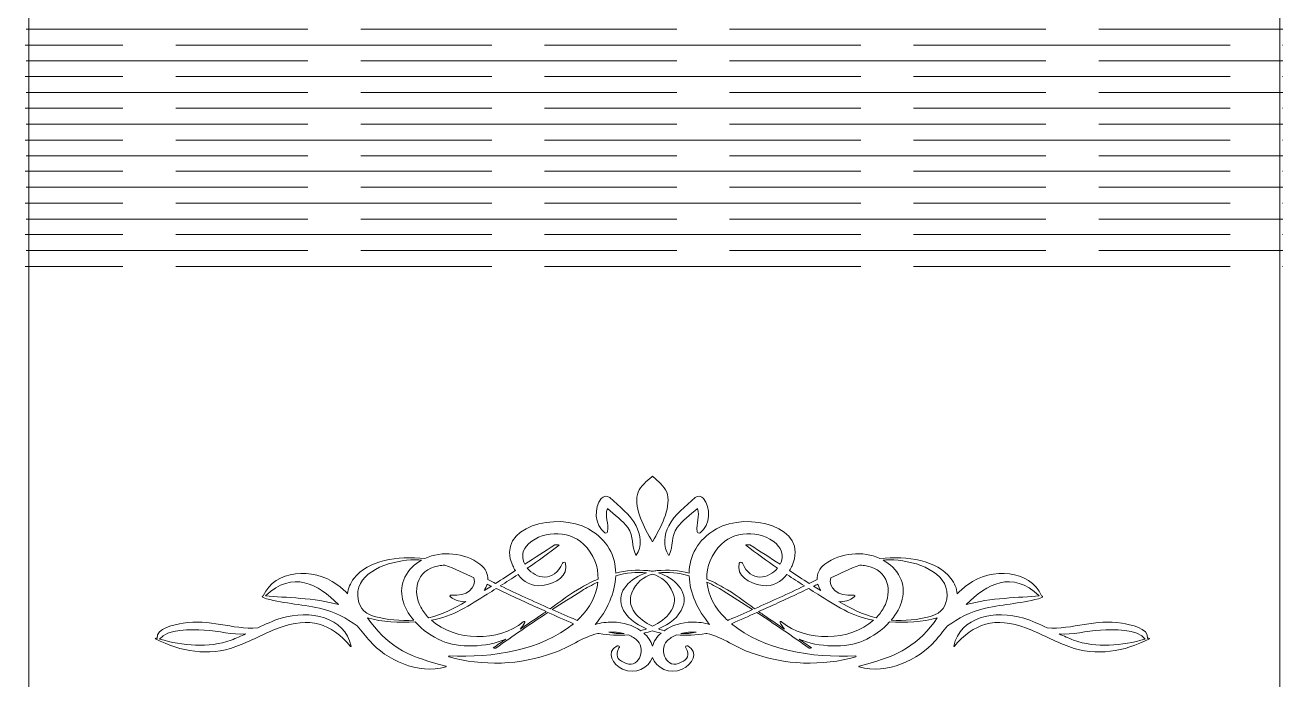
# Model space of a CAD drawing. Header units: millimetres. Extents: x -2181 to -135, y -809 to 517.
# Drawn here: x -450.3 to -329.8, y -63.4 to -0.7 of the extents above; entities that cross this region are included whole.
import ezdxf

# ---------------------------------------------------------------- set-up
doc = ezdxf.new("R2010")
doc.units = ezdxf.units.MM
doc.header["$MEASUREMENT"] = 0
doc.layers.add('layer 1', color=7, linetype='Continuous')

msp = doc.modelspace()

# ---------------------------------------------------------------- linework, layer by layer
at = {"layer": 'layer 1', "color": 250, "lineweight": 18}
msp.add_open_spline([(-449.9816, 121.6882), (-449.9816, 121.6882), (-330.1239, 121.6882), (-330.1239, 121.6882), (-330.1239, 121.6882), (-330.1239, 121.6882), (-330.1239, -123.7867), (-330.1239, -123.7867), (-330.1239, -123.7867), (-330.1239, -123.7867), (-449.9816, -123.7867), (-449.9816, -123.7867), (-449.9816, -123.7867), (-449.9816, -123.7867), (-449.9816, 121.6882), (-449.9816, 121.6882)], degree=3, knots=[0, 0, 0, 0, 0.2, 0.2, 0.2, 0.2, 0.4, 0.4, 0.4, 0.4, 0.6, 0.6, 0.6, 0.6, 1, 1, 1, 1], dxfattribs=at)
at = {"layer": 'layer 1', "color": 251, "lineweight": 18}
for points in [[(-450.2247, -1.0364), (-450.2247, -1.0364), (-423.2291, -1.0364), (-423.2291, -1.0364)], [(-418.1791, -1.0364), (-418.1791, -1.0364), (-387.8792, -1.0364), (-387.8792, -1.0364)], [(-382.8292, -1.0364), (-382.8292, -1.0364), (-352.5291, -1.0364), (-352.5291, -1.0364)], [(-347.4542, -1.0364), (-347.4542, -1.0364), (-329.8291, -1.0364), (-329.8291, -1.0364)], [(-450.3269, -2.5614), (-450.3269, -2.5614), (-440.9791, -2.5614), (-440.9791, -2.5614)], [(-435.9041, -2.5614), (-435.9041, -2.5614), (-405.6291, -2.5614), (-405.6291, -2.5614)], [(-400.5792, -2.5614), (-400.5792, -2.5614), (-370.2541, -2.5614), (-370.2541, -2.5614)], [(-365.2291, -2.5614), (-365.2291, -2.5614), (-334.8791, -2.5614), (-334.8791, -2.5614)], [(-329.8542, -2.5614), (-329.8542, -2.5614), (-329.8291, -2.5614), (-329.8291, -2.5614)], [(-450.2247, -4.0864), (-450.2247, -4.0864), (-423.2291, -4.0864), (-423.2291, -4.0864)], [(-418.1791, -4.0864), (-418.1791, -4.0864), (-387.8792, -4.0864), (-387.8792, -4.0864)], [(-382.8292, -4.0864), (-382.8292, -4.0864), (-352.5291, -4.0864), (-352.5291, -4.0864)], [(-347.4542, -4.0864), (-347.4542, -4.0864), (-329.8291, -4.0864), (-329.8291, -4.0864)], [(-450.3269, -5.5864), (-450.3269, -5.5864), (-440.9791, -5.5864), (-440.9791, -5.5864)], [(-435.9041, -5.5864), (-435.9041, -5.5864), (-405.6291, -5.5864), (-405.6291, -5.5864)], [(-400.5792, -5.5864), (-400.5792, -5.5864), (-370.2541, -5.5864), (-370.2541, -5.5864)], [(-365.2291, -5.5864), (-365.2291, -5.5864), (-334.8791, -5.5864), (-334.8791, -5.5864)], [(-329.8542, -5.5864), (-329.8542, -5.5864), (-329.8291, -5.5864), (-329.8291, -5.5864)], [(-450.2247, -7.1114), (-450.2247, -7.1114), (-423.2291, -7.1114), (-423.2291, -7.1114)], [(-418.1791, -7.1114), (-418.1791, -7.1114), (-387.8792, -7.1114), (-387.8792, -7.1114)], [(-382.8292, -7.1114), (-382.8292, -7.1114), (-352.5291, -7.1114), (-352.5291, -7.1114)], [(-347.4542, -7.1114), (-347.4542, -7.1114), (-329.8291, -7.1114), (-329.8291, -7.1114)], [(-450.3269, -8.6114), (-450.3269, -8.6114), (-440.9791, -8.6114), (-440.9791, -8.6114)], [(-435.9041, -8.6114), (-435.9041, -8.6114), (-405.6291, -8.6114), (-405.6291, -8.6114)], [(-400.5792, -8.6114), (-400.5792, -8.6114), (-370.2541, -8.6114), (-370.2541, -8.6114)], [(-365.2291, -8.6114), (-365.2291, -8.6114), (-334.8791, -8.6114), (-334.8791, -8.6114)], [(-329.8542, -8.6114), (-329.8542, -8.6114), (-329.8291, -8.6114), (-329.8291, -8.6114)], [(-450.2247, -10.1364), (-450.2247, -10.1364), (-423.2291, -10.1364), (-423.2291, -10.1364)], [(-418.1791, -10.1364), (-418.1791, -10.1364), (-387.8792, -10.1364), (-387.8792, -10.1364)], [(-382.8292, -10.1364), (-382.8292, -10.1364), (-352.5291, -10.1364), (-352.5291, -10.1364)], [(-347.4542, -10.1364), (-347.4542, -10.1364), (-329.8291, -10.1364), (-329.8291, -10.1364)], [(-450.3269, -11.6614), (-450.3269, -11.6614), (-440.9791, -11.6614), (-440.9791, -11.6614)], [(-435.9041, -11.6614), (-435.9041, -11.6614), (-405.6291, -11.6614), (-405.6291, -11.6614)], [(-400.5792, -11.6614), (-400.5792, -11.6614), (-370.2541, -11.6614), (-370.2541, -11.6614)], [(-365.2291, -11.6614), (-365.2291, -11.6614), (-334.8791, -11.6614), (-334.8791, -11.6614)], [(-329.8542, -11.6614), (-329.8542, -11.6614), (-329.8291, -11.6614), (-329.8291, -11.6614)], [(-450.2247, -13.1614), (-450.2247, -13.1614), (-423.2291, -13.1614), (-423.2291, -13.1614)], [(-418.1791, -13.1614), (-418.1791, -13.1614), (-387.8792, -13.1614), (-387.8792, -13.1614)], [(-382.8292, -13.1614), (-382.8292, -13.1614), (-352.5291, -13.1614), (-352.5291, -13.1614)], [(-347.4542, -13.1614), (-347.4542, -13.1614), (-329.8291, -13.1614), (-329.8291, -13.1614)], [(-450.3269, -14.6614), (-450.3269, -14.6614), (-440.9791, -14.6614), (-440.9791, -14.6614)], [(-435.9041, -14.6614), (-435.9041, -14.6614), (-405.6291, -14.6614), (-405.6291, -14.6614)], [(-400.5792, -14.6614), (-400.5792, -14.6614), (-370.2541, -14.6614), (-370.2541, -14.6614)], [(-365.2291, -14.6614), (-365.2291, -14.6614), (-334.8791, -14.6614), (-334.8791, -14.6614)], [(-329.8542, -14.6614), (-329.8542, -14.6614), (-329.8291, -14.6614), (-329.8291, -14.6614)], [(-450.2247, -16.1864), (-450.2247, -16.1864), (-423.2291, -16.1864), (-423.2291, -16.1864)], [(-418.1791, -16.1864), (-418.1791, -16.1864), (-387.8792, -16.1864), (-387.8792, -16.1864)], [(-382.8292, -16.1864), (-382.8292, -16.1864), (-352.5291, -16.1864), (-352.5291, -16.1864)], [(-347.4542, -16.1864), (-347.4542, -16.1864), (-329.8291, -16.1864), (-329.8291, -16.1864)], [(-450.3269, -17.7114), (-450.3269, -17.7114), (-440.9791, -17.7114), (-440.9791, -17.7114)], [(-435.9041, -17.7114), (-435.9041, -17.7114), (-405.6291, -17.7114), (-405.6291, -17.7114)], [(-400.5792, -17.7114), (-400.5792, -17.7114), (-370.2541, -17.7114), (-370.2541, -17.7114)], [(-365.2291, -17.7114), (-365.2291, -17.7114), (-334.8791, -17.7114), (-334.8791, -17.7114)], [(-329.8542, -17.7114), (-329.8542, -17.7114), (-329.8291, -17.7114), (-329.8291, -17.7114)], [(-450.2247, -19.2364), (-450.2247, -19.2364), (-423.2291, -19.2364), (-423.2291, -19.2364)], [(-418.1791, -19.2364), (-418.1791, -19.2364), (-387.8792, -19.2364), (-387.8792, -19.2364)], [(-382.8292, -19.2364), (-382.8292, -19.2364), (-352.5291, -19.2364), (-352.5291, -19.2364)], [(-347.4542, -19.2364), (-347.4542, -19.2364), (-329.8291, -19.2364), (-329.8291, -19.2364)], [(-450.3269, -20.7114), (-450.3269, -20.7114), (-440.9791, -20.7114), (-440.9791, -20.7114)], [(-435.9041, -20.7114), (-435.9041, -20.7114), (-405.6291, -20.7114), (-405.6291, -20.7114)], [(-400.5792, -20.7114), (-400.5792, -20.7114), (-370.2541, -20.7114), (-370.2541, -20.7114)], [(-365.2291, -20.7114), (-365.2291, -20.7114), (-334.8791, -20.7114), (-334.8791, -20.7114)], [(-329.8542, -20.7114), (-329.8542, -20.7114), (-329.8291, -20.7114), (-329.8291, -20.7114)], [(-450.2247, -22.2614), (-450.2247, -22.2614), (-423.2291, -22.2614), (-423.2291, -22.2614)], [(-418.1791, -22.2614), (-418.1791, -22.2614), (-387.8792, -22.2614), (-387.8792, -22.2614)], [(-382.8292, -22.2614), (-382.8292, -22.2614), (-352.5291, -22.2614), (-352.5291, -22.2614)], [(-347.4542, -22.2614), (-347.4542, -22.2614), (-329.8291, -22.2614), (-329.8291, -22.2614)], [(-450.3269, -23.7864), (-450.3269, -23.7864), (-440.9791, -23.7864), (-440.9791, -23.7864)], [(-435.9041, -23.7864), (-435.9041, -23.7864), (-405.6291, -23.7864), (-405.6291, -23.7864)], [(-400.5792, -23.7864), (-400.5792, -23.7864), (-370.2541, -23.7864), (-370.2541, -23.7864)], [(-365.2291, -23.7864), (-365.2291, -23.7864), (-334.8791, -23.7864), (-334.8791, -23.7864)], [(-329.8542, -23.7864), (-329.8542, -23.7864), (-329.8291, -23.7864), (-329.8291, -23.7864)]]:
    msp.add_open_spline(points, degree=3, dxfattribs=at)
at = {"layer": 'layer 1', "color": 175, "lineweight": 18}
for points, knots in [([(-390.2295, -43.8622), (-390.3119, -43.9447), (-390.3911, -44.0296), (-390.4799, -44.1065), (-390.4799, -44.1065), (-390.9509, -44.5133), (-391.5473, -45.023), (-391.6671, -45.6186), (-391.6671, -45.6186), (-391.964, -47.1146), (-391.0589, -48.7271), (-390.2295, -50.1617), (-390.2295, -50.1617), (-389.4, -48.7271), (-388.495, -47.1146), (-388.7919, -45.6186), (-388.7919, -45.6186), (-388.9116, -45.023), (-389.5081, -44.5133), (-389.979, -44.1065), (-389.979, -44.1065), (-390.0678, -44.0296), (-390.1471, -43.9447), (-390.2295, -43.8622)], [0, 0, 0, 0, 0.14285714, 0.14285714, 0.14285714, 0.14285714, 0.28571429, 0.28571429, 0.28571429, 0.28571429, 0.42857143, 0.42857143, 0.42857143, 0.42857143, 0.57142857, 0.57142857, 0.57142857, 0.57142857, 0.71428571, 0.71428571, 0.71428571, 0.71428571, 1, 1, 1, 1]), ([(-394.5202, -49.1966), (-394.3995, -48.3913), (-394.8187, -47.7052), (-394.5449, -46.9713), (-394.5449, -46.9713), (-393.8546, -47.5518), (-393.0823, -48.1289), (-392.5901, -48.8047), (-392.5901, -48.8047), (-391.9675, -49.6556), (-392.2695, -50.5772), (-391.8201, -51.4305), (-391.8201, -51.4305), (-391.8129, -51.4441), (-391.7935, -51.4398), (-391.7828, -51.4305), (-391.7828, -51.4305), (-391.191, -50.7037), (-391.3732, -49.4126), (-391.7884, -48.6299), (-391.7884, -48.6299), (-392.3526, -47.5642), (-393.4077, -46.7713), (-394.32, -45.9208), (-394.32, -45.9208), (-394.562, -45.695), (-394.94, -45.7942), (-395.1247, -46.009), (-395.1247, -46.009), (-395.855, -46.8558), (-395.7826, -48.5917), (-394.7962, -49.2921), (-394.7962, -49.2921), (-394.6825, -49.3726), (-394.5404, -49.3152), (-394.5202, -49.1966)], [0, 0, 0, 0, 0.1, 0.1, 0.1, 0.1, 0.2, 0.2, 0.2, 0.2, 0.3, 0.3, 0.3, 0.3, 0.4, 0.4, 0.4, 0.4, 0.5, 0.5, 0.5, 0.5, 0.6, 0.6, 0.6, 0.6, 0.7, 0.7, 0.7, 0.7, 0.8, 0.8, 0.8, 0.8, 1, 1, 1, 1]), ([(-385.9388, -49.1966), (-386.0595, -48.3913), (-385.6403, -47.7052), (-385.9141, -46.9713), (-385.9141, -46.9713), (-386.6044, -47.5518), (-387.3767, -48.1289), (-387.8689, -48.8047), (-387.8689, -48.8047), (-388.4914, -49.6556), (-388.1895, -50.5772), (-388.6389, -51.4305), (-388.6389, -51.4305), (-388.6461, -51.4441), (-388.6655, -51.4398), (-388.6761, -51.4305), (-388.6761, -51.4305), (-389.268, -50.7037), (-389.0857, -49.4126), (-388.6706, -48.6299), (-388.6706, -48.6299), (-388.1063, -47.5642), (-387.0512, -46.7713), (-386.1389, -45.9208), (-386.1389, -45.9208), (-385.897, -45.695), (-385.5189, -45.7942), (-385.3342, -46.009), (-385.3342, -46.009), (-384.604, -46.8558), (-384.6764, -48.5917), (-385.6628, -49.2921), (-385.6628, -49.2921), (-385.7764, -49.3726), (-385.9186, -49.3152), (-385.9388, -49.1966)], [0, 0, 0, 0, 0.1, 0.1, 0.1, 0.1, 0.2, 0.2, 0.2, 0.2, 0.3, 0.3, 0.3, 0.3, 0.4, 0.4, 0.4, 0.4, 0.5, 0.5, 0.5, 0.5, 0.6, 0.6, 0.6, 0.6, 0.7, 0.7, 0.7, 0.7, 0.8, 0.8, 0.8, 0.8, 1, 1, 1, 1]), ([(-417.2096, -57.8814), (-415.4102, -60.3572), (-413.265, -61.2707), (-410.0362, -62.0681), (-410.0362, -62.0681), (-409.994, -62.0791), (-409.9976, -62.1307), (-410.0362, -62.1425), (-410.0362, -62.1425), (-412.6845, -62.9184), (-415.7427, -61.4566), (-417.3092, -59.6672), (-417.3092, -59.6672), (-417.6681, -59.2598), (-418.0703, -58.7531), (-418.5116, -58.2144), (-418.5116, -58.2144), (-419.5799, -57.4841), (-420.5563, -56.8856), (-422.1299, -56.5303), (-422.1299, -56.5303), (-423.9177, -56.1248), (-425.7939, -56.0652), (-427.5368, -55.5152), (-427.5368, -55.5152), (-427.6413, -55.4835), (-427.6365, -55.3312), (-427.5126, -55.3384), (-427.5126, -55.3384), (-427.5126, -55.3369), (-427.5126, -55.334), (-427.5126, -55.3323), (-427.5126, -55.3323), (-426.44, -52.8386), (-422.7243, -52.5728), (-420.4673, -54.2433), (-420.4673, -54.2433), (-420.0918, -54.5216), (-419.7497, -54.8208), (-419.4319, -55.135), (-419.4319, -55.135), (-419.3928, -54.6462), (-419.1893, -54.1399), (-418.8267, -53.673), (-418.8267, -53.673), (-417.48, -51.9386), (-414.6745, -51.4952), (-412.0245, -51.7567), (-412.0245, -51.7567), (-410.403, -51.0186), (-408.2712, -51.1819), (-406.7569, -52.308), (-406.7569, -52.308), (-406.1992, -52.7223), (-405.9795, -53.2526), (-405.9983, -53.7778), (-405.9983, -53.7778), (-405.7459, -53.9052), (-405.4924, -54.0316), (-405.2522, -54.1575), (-405.2522, -54.1575), (-404.626, -53.7512), (-403.9934, -53.3358), (-403.3624, -52.9188), (-403.3624, -52.9188), (-403.4556, -52.7664), (-403.5367, -52.6127), (-403.6056, -52.4641), (-403.6056, -52.4641), (-405.3415, -48.6954), (-399.3295, -47.2262), (-396.3628, -48.9265), (-396.3628, -48.9265), (-394.5277, -49.9783), (-393.7686, -51.5344), (-393.746, -53.1685), (-393.746, -53.1685), (-392.7673, -52.9257), (-391.7439, -52.826), (-390.6753, -52.9261), (-390.6753, -52.9261), (-390.5283, -52.9399), (-390.3796, -52.9617), (-390.2308, -52.9914)], [0, 0, 0, 0, 0.04545455, 0.04545455, 0.04545455, 0.04545455, 0.09090909, 0.09090909, 0.09090909, 0.09090909, 0.13636364, 0.13636364, 0.13636364, 0.13636364, 0.18181818, 0.18181818, 0.18181818, 0.18181818, 0.22727273, 0.22727273, 0.22727273, 0.22727273, 0.27272727, 0.27272727, 0.27272727, 0.27272727, 0.31818182, 0.31818182, 0.31818182, 0.31818182, 0.36363636, 0.36363636, 0.36363636, 0.36363636, 0.40909091, 0.40909091, 0.40909091, 0.40909091, 0.45454545, 0.45454545, 0.45454545, 0.45454545, 0.5, 0.5, 0.5, 0.5, 0.54545455, 0.54545455, 0.54545455, 0.54545455, 0.59090909, 0.59090909, 0.59090909, 0.59090909, 0.63636364, 0.63636364, 0.63636364, 0.63636364, 0.68181818, 0.68181818, 0.68181818, 0.68181818, 0.72727273, 0.72727273, 0.72727273, 0.72727273, 0.77272727, 0.77272727, 0.77272727, 0.77272727, 0.81818182, 0.81818182, 0.81818182, 0.81818182, 0.86363636, 0.86363636, 0.86363636, 0.86363636, 0.90909091, 0.90909091, 0.90909091, 0.90909091, 1, 1, 1, 1]), ([(-390.2282, -52.9914), (-390.0794, -52.9617), (-389.9306, -52.9399), (-389.7837, -52.9261), (-389.7837, -52.9261), (-388.7151, -52.826), (-387.6917, -52.9257), (-386.713, -53.1685), (-386.713, -53.1685), (-386.6904, -51.5344), (-385.9313, -49.9783), (-384.0962, -48.9265), (-384.0962, -48.9265), (-381.1294, -47.2262), (-375.1175, -48.6954), (-376.8534, -52.4641), (-376.8534, -52.4641), (-376.9222, -52.6127), (-377.0034, -52.7664), (-377.0966, -52.9188), (-377.0966, -52.9188), (-376.4656, -53.3358), (-375.833, -53.7512), (-375.2067, -54.1575), (-375.2067, -54.1575), (-374.9665, -54.0316), (-374.713, -53.9052), (-374.4606, -53.7778), (-374.4606, -53.7778), (-374.4795, -53.2526), (-374.2598, -52.7223), (-373.702, -52.308), (-373.702, -52.308), (-372.1878, -51.1819), (-370.056, -51.0186), (-368.4344, -51.7567), (-368.4344, -51.7567), (-365.7845, -51.4952), (-362.979, -51.9386), (-361.6323, -53.673), (-361.6323, -53.673), (-361.2696, -54.1399), (-361.0662, -54.6462), (-361.0271, -55.135), (-361.0271, -55.135), (-360.7092, -54.8208), (-360.3672, -54.5216), (-359.9916, -54.2433), (-359.9916, -54.2433), (-357.7346, -52.5728), (-354.019, -52.8386), (-352.9464, -55.3323), (-352.9464, -55.3323), (-352.9464, -55.334), (-352.9464, -55.3369), (-352.9464, -55.3384), (-352.9464, -55.3384), (-352.8225, -55.3312), (-352.8177, -55.4835), (-352.9221, -55.5152), (-352.9221, -55.5152), (-354.665, -56.0652), (-356.5413, -56.1248), (-358.3291, -56.5303), (-358.3291, -56.5303), (-359.9027, -56.8856), (-360.879, -57.4841), (-361.9473, -58.2144), (-361.9473, -58.2144), (-362.3887, -58.7531), (-362.7908, -59.2598), (-363.1497, -59.6672), (-363.1497, -59.6672), (-364.7162, -61.4566), (-367.7745, -62.9184), (-370.4228, -62.1425), (-370.4228, -62.1425), (-370.4613, -62.1307), (-370.4649, -62.0791), (-370.4228, -62.0681), (-370.4228, -62.0681), (-367.194, -61.2707), (-365.0487, -60.3572), (-363.2494, -57.8814)], [0, 0, 0, 0, 0.04545455, 0.04545455, 0.04545455, 0.04545455, 0.09090909, 0.09090909, 0.09090909, 0.09090909, 0.13636364, 0.13636364, 0.13636364, 0.13636364, 0.18181818, 0.18181818, 0.18181818, 0.18181818, 0.22727273, 0.22727273, 0.22727273, 0.22727273, 0.27272727, 0.27272727, 0.27272727, 0.27272727, 0.31818182, 0.31818182, 0.31818182, 0.31818182, 0.36363636, 0.36363636, 0.36363636, 0.36363636, 0.40909091, 0.40909091, 0.40909091, 0.40909091, 0.45454545, 0.45454545, 0.45454545, 0.45454545, 0.5, 0.5, 0.5, 0.5, 0.54545455, 0.54545455, 0.54545455, 0.54545455, 0.59090909, 0.59090909, 0.59090909, 0.59090909, 0.63636364, 0.63636364, 0.63636364, 0.63636364, 0.68181818, 0.68181818, 0.68181818, 0.68181818, 0.72727273, 0.72727273, 0.72727273, 0.72727273, 0.77272727, 0.77272727, 0.77272727, 0.77272727, 0.81818182, 0.81818182, 0.81818182, 0.81818182, 0.86363636, 0.86363636, 0.86363636, 0.86363636, 0.90909091, 0.90909091, 0.90909091, 0.90909091, 1, 1, 1, 1]), ([(-400.0148, -56.5774), (-399.0422, -55.8713), (-398.0723, -55.1359), (-397.0154, -54.5285), (-397.0154, -54.5285), (-396.5046, -54.2349), (-395.9785, -53.968), (-395.4376, -53.7386), (-395.4376, -53.7386), (-395.402, -52.5468), (-395.8411, -51.3596), (-396.8484, -50.377), (-396.8484, -50.377), (-398.286, -48.9746), (-401.0701, -49.0727), (-402.3232, -50.6096), (-402.3232, -50.6096), (-402.7614, -51.1446), (-402.7377, -51.778), (-402.4559, -52.319), (-402.4559, -52.319), (-401.5035, -51.6893), (-400.5485, -51.0627), (-399.5696, -50.4634), (-399.5696, -50.4634), (-399.493, -50.4157), (-399.1734, -50.4756), (-399.1798, -50.4801), (-399.1798, -50.4801), (-400.1592, -51.2416), (-401.1755, -51.9751), (-402.2139, -52.6865), (-402.2139, -52.6865), (-401.3936, -53.7009), (-399.658, -54.1165), (-398.8452, -52.2036), (-398.8452, -52.2036), (-398.7984, -52.0942), (-398.5821, -52.0688), (-398.5528, -52.2036), (-398.5528, -52.2036), (-398.2658, -53.4357), (-399.4207, -54.138), (-400.7743, -54.3546), (-400.7743, -54.3546), (-401.8028, -54.5189), (-402.5838, -53.9688), (-403.1075, -53.2898), (-403.1075, -53.2898), (-403.6678, -53.6631), (-404.2331, -54.0309), (-404.8062, -54.3797), (-404.8062, -54.3797), (-403.2297, -55.1382), (-401.6203, -55.8644), (-400.0148, -56.5774)], [0, 0, 0, 0, 0.06666667, 0.06666667, 0.06666667, 0.06666667, 0.13333333, 0.13333333, 0.13333333, 0.13333333, 0.2, 0.2, 0.2, 0.2, 0.26666667, 0.26666667, 0.26666667, 0.26666667, 0.33333333, 0.33333333, 0.33333333, 0.33333333, 0.4, 0.4, 0.4, 0.4, 0.46666667, 0.46666667, 0.46666667, 0.46666667, 0.53333333, 0.53333333, 0.53333333, 0.53333333, 0.6, 0.6, 0.6, 0.6, 0.66666667, 0.66666667, 0.66666667, 0.66666667, 0.73333333, 0.73333333, 0.73333333, 0.73333333, 0.8, 0.8, 0.8, 0.8, 0.86666667, 0.86666667, 0.86666667, 0.86666667, 1, 1, 1, 1]), ([(-380.4441, -56.5774), (-381.4168, -55.8713), (-382.3867, -55.1359), (-383.4436, -54.5285), (-383.4436, -54.5285), (-383.9543, -54.2349), (-384.4805, -53.968), (-385.0214, -53.7386), (-385.0214, -53.7386), (-385.057, -52.5468), (-384.6178, -51.3596), (-383.6106, -50.377), (-383.6106, -50.377), (-382.173, -48.9746), (-379.3888, -49.0727), (-378.1358, -50.6096), (-378.1358, -50.6096), (-377.6975, -51.1446), (-377.7213, -51.778), (-378.0031, -52.319), (-378.0031, -52.319), (-378.9555, -51.6893), (-379.9105, -51.0627), (-380.8893, -50.4634), (-380.8893, -50.4634), (-380.966, -50.4157), (-381.2856, -50.4756), (-381.2791, -50.4801), (-381.2791, -50.4801), (-380.2998, -51.2416), (-379.2835, -51.9751), (-378.245, -52.6865), (-378.245, -52.6865), (-379.0654, -53.7009), (-380.801, -54.1165), (-381.6138, -52.2036), (-381.6138, -52.2036), (-381.6606, -52.0942), (-381.8768, -52.0688), (-381.9062, -52.2036), (-381.9062, -52.2036), (-382.1932, -53.4357), (-381.0382, -54.138), (-379.6847, -54.3546), (-379.6847, -54.3546), (-378.6562, -54.5189), (-377.8751, -53.9688), (-377.3514, -53.2898), (-377.3514, -53.2898), (-376.7912, -53.6631), (-376.2258, -54.0309), (-375.6528, -54.3797), (-375.6528, -54.3797), (-377.2293, -55.1382), (-378.8387, -55.8644), (-380.4441, -56.5774)], [0, 0, 0, 0, 0.06666667, 0.06666667, 0.06666667, 0.06666667, 0.13333333, 0.13333333, 0.13333333, 0.13333333, 0.2, 0.2, 0.2, 0.2, 0.26666667, 0.26666667, 0.26666667, 0.26666667, 0.33333333, 0.33333333, 0.33333333, 0.33333333, 0.4, 0.4, 0.4, 0.4, 0.46666667, 0.46666667, 0.46666667, 0.46666667, 0.53333333, 0.53333333, 0.53333333, 0.53333333, 0.6, 0.6, 0.6, 0.6, 0.66666667, 0.66666667, 0.66666667, 0.66666667, 0.73333333, 0.73333333, 0.73333333, 0.73333333, 0.8, 0.8, 0.8, 0.8, 0.86666667, 0.86666667, 0.86666667, 0.86666667, 1, 1, 1, 1]), ([(-420.3004, -56.183), (-422.571, -55.5331), (-425.4243, -55.5054), (-427.2959, -55.3548), (-427.2959, -55.3548), (-424.6816, -52.8392), (-422.2657, -54.2081), (-420.3004, -56.183)], [0, 0, 0, 0, 0.33333333, 0.33333333, 0.33333333, 0.33333333, 1, 1, 1, 1]), ([(-413.0936, -57.6766), (-414.359, -57.7501), (-415.6711, -57.6571), (-416.8757, -57.3128), (-416.8757, -57.3128), (-418.0211, -56.9857), (-418.4134, -56.2852), (-418.4558, -55.2981), (-418.4558, -55.2981), (-418.5515, -53.0637), (-415.533, -52.0155), (-413.3667, -51.9041), (-413.3667, -51.9041), (-413.0177, -51.8863), (-412.6779, -51.8928), (-412.3467, -51.9192), (-412.3467, -51.9192), (-413.0198, -52.2931), (-413.5823, -52.8366), (-413.9401, -53.5461), (-413.9401, -53.5461), (-414.6421, -54.9374), (-414.1272, -56.4547), (-413.0936, -57.6766)], [0, 0, 0, 0, 0.14285714, 0.14285714, 0.14285714, 0.14285714, 0.28571429, 0.28571429, 0.28571429, 0.28571429, 0.42857143, 0.42857143, 0.42857143, 0.42857143, 0.57142857, 0.57142857, 0.57142857, 0.57142857, 0.71428571, 0.71428571, 0.71428571, 0.71428571, 1, 1, 1, 1]), ([(-408.1027, -55.8954), (-409.2147, -56.5416), (-410.4008, -57.1397), (-411.6543, -57.4543), (-411.6543, -57.4543), (-411.9517, -57.1531), (-412.2077, -56.8154), (-412.4109, -56.4418), (-412.4109, -56.4418), (-413.21, -54.9746), (-412.9492, -52.8796), (-410.6971, -52.4656), (-410.6971, -52.4656), (-410.5086, -52.431), (-410.3136, -52.4088), (-410.1169, -52.3989), (-410.1169, -52.3989), (-409.1549, -52.726), (-408.2404, -53.1738), (-407.3253, -53.6241), (-407.3253, -53.6241), (-407.0228, -54.5061), (-408.0107, -55.4728), (-409.4967, -55.2664), (-409.4967, -55.2664), (-409.5928, -55.2538), (-409.6861, -55.3504), (-409.5998, -55.4181), (-409.5998, -55.4181), (-409.1079, -55.7987), (-408.5889, -55.9331), (-408.1027, -55.8954)], [0, 0, 0, 0, 0.11111111, 0.11111111, 0.11111111, 0.11111111, 0.22222222, 0.22222222, 0.22222222, 0.22222222, 0.33333333, 0.33333333, 0.33333333, 0.33333333, 0.44444444, 0.44444444, 0.44444444, 0.44444444, 0.55555556, 0.55555556, 0.55555556, 0.55555556, 0.66666667, 0.66666667, 0.66666667, 0.66666667, 0.77777778, 0.77777778, 0.77777778, 0.77777778, 1, 1, 1, 1]), ([(-393.7485, -53.4264), (-392.7456, -53.1476), (-391.7113, -53.011), (-390.7979, -53.1408), (-390.7979, -53.1408), (-392.3414, -53.646), (-393.6995, -54.9197), (-393.1504, -56.377), (-393.1504, -56.377), (-392.7747, -57.374), (-391.8735, -58.0681), (-390.8003, -58.5017), (-390.8003, -58.5017), (-390.9824, -58.5722), (-391.1646, -58.6341), (-391.3433, -58.687), (-391.3433, -58.687), (-392.0741, -58.1687), (-393.0535, -57.8652), (-394.0216, -57.8552), (-394.0216, -57.8552), (-394.6163, -57.847), (-395.1741, -57.9395), (-395.7135, -58.0736), (-395.7135, -58.0736), (-394.5688, -56.7495), (-393.8022, -55.0606), (-393.7485, -53.4264)], [0, 0, 0, 0, 0.125, 0.125, 0.125, 0.125, 0.25, 0.25, 0.25, 0.25, 0.375, 0.375, 0.375, 0.375, 0.5, 0.5, 0.5, 0.5, 0.625, 0.625, 0.625, 0.625, 0.75, 0.75, 0.75, 0.75, 1, 1, 1, 1]), ([(-390.2308, -52.9914), (-390.2308, -52.9914), (-390.2295, -52.9912), (-390.2295, -52.9912), (-390.2295, -52.9912), (-390.2295, -52.9912), (-390.2282, -52.9914), (-390.2282, -52.9914)], [0, 0, 0, 0, 0.33333333, 0.33333333, 0.33333333, 0.33333333, 1, 1, 1, 1]), ([(-386.7105, -53.4264), (-387.7134, -53.1476), (-388.7477, -53.011), (-389.661, -53.1408), (-389.661, -53.1408), (-388.1175, -53.646), (-386.7594, -54.9197), (-387.3085, -56.377), (-387.3085, -56.377), (-387.6842, -57.374), (-388.5854, -58.0681), (-389.6587, -58.5017), (-389.6587, -58.5017), (-389.4766, -58.5722), (-389.2944, -58.6341), (-389.1157, -58.687), (-389.1157, -58.687), (-388.3848, -58.1687), (-387.4055, -57.8652), (-386.4374, -57.8552), (-386.4374, -57.8552), (-385.8426, -57.847), (-385.2848, -57.9395), (-384.7454, -58.0736), (-384.7454, -58.0736), (-385.8902, -56.7495), (-386.6568, -55.0606), (-386.7105, -53.4264)], [0, 0, 0, 0, 0.125, 0.125, 0.125, 0.125, 0.25, 0.25, 0.25, 0.25, 0.375, 0.375, 0.375, 0.375, 0.5, 0.5, 0.5, 0.5, 0.625, 0.625, 0.625, 0.625, 0.75, 0.75, 0.75, 0.75, 1, 1, 1, 1]), ([(-372.3563, -55.8954), (-371.2442, -56.5416), (-370.0582, -57.1397), (-368.8047, -57.4543), (-368.8047, -57.4543), (-368.5073, -57.1531), (-368.2513, -56.8154), (-368.0481, -56.4418), (-368.0481, -56.4418), (-367.249, -54.9746), (-367.5097, -52.8796), (-369.7619, -52.4656), (-369.7619, -52.4656), (-369.9504, -52.431), (-370.1454, -52.4088), (-370.342, -52.3989), (-370.342, -52.3989), (-371.3041, -52.726), (-372.2185, -53.1738), (-373.1336, -53.6241), (-373.1336, -53.6241), (-373.4361, -54.5061), (-372.4483, -55.4728), (-370.9623, -55.2664), (-370.9623, -55.2664), (-370.8662, -55.2538), (-370.7729, -55.3504), (-370.8591, -55.4181), (-370.8591, -55.4181), (-371.351, -55.7987), (-371.8701, -55.9331), (-372.3563, -55.8954)], [0, 0, 0, 0, 0.11111111, 0.11111111, 0.11111111, 0.11111111, 0.22222222, 0.22222222, 0.22222222, 0.22222222, 0.33333333, 0.33333333, 0.33333333, 0.33333333, 0.44444444, 0.44444444, 0.44444444, 0.44444444, 0.55555556, 0.55555556, 0.55555556, 0.55555556, 0.66666667, 0.66666667, 0.66666667, 0.66666667, 0.77777778, 0.77777778, 0.77777778, 0.77777778, 1, 1, 1, 1]), ([(-367.3654, -57.6766), (-366.0999, -57.7501), (-364.7878, -57.6571), (-363.5833, -57.3128), (-363.5833, -57.3128), (-362.4378, -56.9857), (-362.0456, -56.2852), (-362.0032, -55.2981), (-362.0032, -55.2981), (-361.9075, -53.0637), (-364.9259, -52.0155), (-367.0922, -51.9041), (-367.0922, -51.9041), (-367.4412, -51.8863), (-367.781, -51.8928), (-368.1122, -51.9192), (-368.1122, -51.9192), (-367.4391, -52.2931), (-366.8766, -52.8366), (-366.5188, -53.5461), (-366.5188, -53.5461), (-365.8168, -54.9374), (-366.3318, -56.4547), (-367.3654, -57.6766)], [0, 0, 0, 0, 0.14285714, 0.14285714, 0.14285714, 0.14285714, 0.28571429, 0.28571429, 0.28571429, 0.28571429, 0.42857143, 0.42857143, 0.42857143, 0.42857143, 0.57142857, 0.57142857, 0.57142857, 0.57142857, 0.71428571, 0.71428571, 0.71428571, 0.71428571, 1, 1, 1, 1]), ([(-360.1585, -56.183), (-357.8879, -55.5331), (-355.0347, -55.5054), (-353.163, -55.3548), (-353.163, -55.3548), (-355.7774, -52.8392), (-358.1932, -54.2081), (-360.1585, -56.183)], [0, 0, 0, 0, 0.33333333, 0.33333333, 0.33333333, 0.33333333, 1, 1, 1, 1]), ([(-397.4464, -57.7001), (-397.3694, -57.63), (-397.2932, -57.5589), (-397.2181, -57.4863), (-397.2181, -57.4863), (-396.1986, -56.4996), (-395.5767, -55.2777), (-395.4569, -54.0422), (-395.4569, -54.0422), (-396.0293, -54.2952), (-396.5548, -54.5751), (-396.995, -54.8522), (-396.995, -54.8522), (-397.9445, -55.4503), (-398.8915, -56.0566), (-399.8327, -56.6624)], [0, 0, 0, 0, 0.2, 0.2, 0.2, 0.2, 0.4, 0.4, 0.4, 0.4, 0.6, 0.6, 0.6, 0.6, 1, 1, 1, 1]), ([(-390.2311, -53.2617), (-391.0966, -53.5139), (-391.805, -54.066), (-392.1986, -55.0476), (-392.1986, -55.0476), (-392.7561, -56.4371), (-391.5968, -57.5794), (-390.2314, -58.2522)], [0, 0, 0, 0, 0.33333333, 0.33333333, 0.33333333, 0.33333333, 1, 1, 1, 1]), ([(-390.2275, -58.2522), (-388.8621, -57.5794), (-387.7029, -56.4371), (-388.2603, -55.0476), (-388.2603, -55.0476), (-388.6539, -54.066), (-389.3623, -53.5139), (-390.2278, -53.2617)], [0, 0, 0, 0, 0.33333333, 0.33333333, 0.33333333, 0.33333333, 1, 1, 1, 1]), ([(-383.0125, -57.7001), (-383.0896, -57.63), (-383.1658, -57.5589), (-383.2409, -57.4863), (-383.2409, -57.4863), (-384.2604, -56.4996), (-384.8823, -55.2777), (-385.002, -54.0422), (-385.002, -54.0422), (-384.4297, -54.2952), (-383.9041, -54.5751), (-383.464, -54.8522), (-383.464, -54.8522), (-382.5144, -55.4503), (-381.5675, -56.0566), (-380.6263, -56.6624)], [0, 0, 0, 0, 0.2, 0.2, 0.2, 0.2, 0.4, 0.4, 0.4, 0.4, 0.6, 0.6, 0.6, 0.6, 1, 1, 1, 1]), ([(-400.4001, -56.8515), (-400.6891, -56.7292), (-400.977, -56.598), (-401.2645, -56.4675), (-401.2645, -56.4675), (-402.5922, -55.8633), (-403.9195, -55.2547), (-405.2079, -54.6333), (-405.2079, -54.6333), (-405.4747, -54.8216), (-405.7705, -55.0074), (-406.0662, -55.1924), (-406.0662, -55.1924), (-407.6568, -56.1869), (-409.4151, -57.3653), (-411.4093, -57.6864), (-411.4093, -57.6864), (-409.1592, -59.6767), (-404.971, -59.8287), (-402.6016, -57.8242), (-402.6016, -57.8242), (-402.5444, -57.777), (-402.4238, -57.8247), (-402.4554, -57.8966), (-402.4554, -57.8966), (-402.5656, -58.129), (-402.7131, -58.3427), (-402.8914, -58.5378), (-402.8914, -58.5378), (-402.2136, -58.0768), (-401.5336, -57.6187), (-400.8552, -57.1586), (-400.8552, -57.1586), (-400.7025, -57.0551), (-400.5506, -56.9499), (-400.4001, -56.8515)], [0, 0, 0, 0, 0.1, 0.1, 0.1, 0.1, 0.2, 0.2, 0.2, 0.2, 0.3, 0.3, 0.3, 0.3, 0.4, 0.4, 0.4, 0.4, 0.5, 0.5, 0.5, 0.5, 0.6, 0.6, 0.6, 0.6, 0.7, 0.7, 0.7, 0.7, 0.8, 0.8, 0.8, 0.8, 1, 1, 1, 1]), ([(-406.36, -54.839), (-406.2333, -54.6496), (-406.1352, -54.4447), (-406.0732, -54.233), (-406.0732, -54.233), (-405.9383, -54.2977), (-405.8034, -54.3624), (-405.66, -54.4143)], [0, 0, 0, 0, 0.33333333, 0.33333333, 0.33333333, 0.33333333, 1, 1, 1, 1]), ([(-380.0588, -56.8515), (-379.7698, -56.7292), (-379.482, -56.598), (-379.1944, -56.4675), (-379.1944, -56.4675), (-377.8668, -55.8633), (-376.5395, -55.2547), (-375.2511, -54.6333), (-375.2511, -54.6333), (-374.9842, -54.8216), (-374.6885, -55.0074), (-374.3927, -55.1924), (-374.3927, -55.1924), (-372.8021, -56.1869), (-371.0439, -57.3653), (-369.0497, -57.6864), (-369.0497, -57.6864), (-371.2997, -59.6767), (-375.4879, -59.8287), (-377.8574, -57.8242), (-377.8574, -57.8242), (-377.9146, -57.777), (-378.0351, -57.8247), (-378.0036, -57.8966), (-378.0036, -57.8966), (-377.8934, -58.129), (-377.7459, -58.3427), (-377.5676, -58.5378), (-377.5676, -58.5378), (-378.2454, -58.0768), (-378.9254, -57.6187), (-379.6038, -57.1586), (-379.6038, -57.1586), (-379.7565, -57.0551), (-379.9084, -56.9499), (-380.0588, -56.8515)], [0, 0, 0, 0, 0.1, 0.1, 0.1, 0.1, 0.2, 0.2, 0.2, 0.2, 0.3, 0.3, 0.3, 0.3, 0.4, 0.4, 0.4, 0.4, 0.5, 0.5, 0.5, 0.5, 0.6, 0.6, 0.6, 0.6, 0.7, 0.7, 0.7, 0.7, 0.8, 0.8, 0.8, 0.8, 1, 1, 1, 1]), ([(-374.0989, -54.839), (-374.2257, -54.6496), (-374.3237, -54.4447), (-374.3857, -54.233), (-374.3857, -54.233), (-374.5207, -54.2977), (-374.6555, -54.3624), (-374.7989, -54.4143)], [0, 0, 0, 0, 0.33333333, 0.33333333, 0.33333333, 0.33333333, 1, 1, 1, 1]), ([(-430.1412, -60.211), (-428.7335, -59.705), (-427.4762, -58.9595), (-426.0773, -58.4392), (-426.0773, -58.4392), (-423.0423, -57.3091), (-421.0106, -57.9735), (-419.1503, -60.1861), (-419.1503, -60.1861), (-419.1329, -60.2056), (-419.1013, -60.1948), (-419.1034, -60.1703), (-419.1034, -60.1703), (-419.7084, -57.3469), (-423.0297, -56.6406), (-425.8139, -57.4922), (-425.8139, -57.4922), (-426.5955, -57.7308), (-427.3229, -58.0694), (-428.0402, -58.4202), (-428.0402, -58.4202), (-430.5086, -58.577), (-432.6915, -57.5343), (-435.1999, -57.9571), (-435.1999, -57.9571), (-436.021, -58.0945), (-437.8014, -58.4519), (-437.6705, -59.426), (-437.6705, -59.426), (-437.7125, -59.4134), (-437.7568, -59.4038), (-437.8014, -59.3908), (-437.8014, -59.3908), (-437.8576, -59.374), (-437.8928, -59.4485), (-437.8397, -59.4739), (-437.8397, -59.4739), (-435.3914, -60.6777), (-432.8321, -61.1764), (-430.1412, -60.211)], [0, 0, 0, 0, 0.09090909, 0.09090909, 0.09090909, 0.09090909, 0.18181818, 0.18181818, 0.18181818, 0.18181818, 0.27272727, 0.27272727, 0.27272727, 0.27272727, 0.36363636, 0.36363636, 0.36363636, 0.36363636, 0.45454545, 0.45454545, 0.45454545, 0.45454545, 0.54545455, 0.54545455, 0.54545455, 0.54545455, 0.63636364, 0.63636364, 0.63636364, 0.63636364, 0.72727273, 0.72727273, 0.72727273, 0.72727273, 0.81818182, 0.81818182, 0.81818182, 0.81818182, 1, 1, 1, 1]), ([(-400.2349, -56.9293), (-401.9225, -58.0415), (-403.599, -59.1816), (-405.2354, -60.3489), (-405.2354, -60.3489), (-405.2859, -60.3853), (-405.4784, -60.3378), (-405.4803, -60.3389), (-405.4803, -60.3389), (-405.081, -60.0519), (-404.6782, -59.7685), (-404.2735, -59.4873), (-404.2735, -59.4873), (-406.1338, -60.3158), (-408.8239, -60.3363), (-410.4162, -59.6558), (-410.4162, -59.6558), (-411.3404, -59.261), (-412.2494, -58.6163), (-412.9519, -57.8385), (-412.9519, -57.8385), (-414.4807, -57.9318), (-416.1271, -57.8664), (-417.5237, -57.4488)], [0, 0, 0, 0, 0.14285714, 0.14285714, 0.14285714, 0.14285714, 0.28571429, 0.28571429, 0.28571429, 0.28571429, 0.42857143, 0.42857143, 0.42857143, 0.42857143, 0.57142857, 0.57142857, 0.57142857, 0.57142857, 0.71428571, 0.71428571, 0.71428571, 0.71428571, 1, 1, 1, 1]), ([(-362.9352, -57.4488), (-364.3318, -57.8664), (-365.9782, -57.9318), (-367.5071, -57.8385), (-367.5071, -57.8385), (-368.2095, -58.6163), (-369.1186, -59.261), (-370.0428, -59.6558), (-370.0428, -59.6558), (-371.635, -60.3363), (-374.3252, -60.3158), (-376.1854, -59.4873), (-376.1854, -59.4873), (-375.7808, -59.7685), (-375.378, -60.0519), (-374.9787, -60.3389), (-374.9787, -60.3389), (-374.9806, -60.3378), (-375.173, -60.3853), (-375.2236, -60.3489), (-375.2236, -60.3489), (-376.86, -59.1816), (-378.5365, -58.0415), (-380.224, -56.9293), (-380.224, -56.9293), (-381.0237, -57.2971), (-381.8356, -57.6605), (-382.6541, -58.0112), (-382.6541, -58.0112), (-379.5584, -60.5695), (-374.9756, -61.2901), (-370.7577, -61.0884), (-370.7577, -61.0884), (-370.6862, -61.0853), (-370.6792, -61.1727), (-370.7437, -61.1911), (-370.7437, -61.1911), (-373.8672, -62.0791), (-377.6458, -62.0025), (-380.7529, -60.7921), (-380.7529, -60.7921), (-382.2327, -60.3496), (-383.4576, -59.2881), (-385.0136, -58.9586), (-385.0136, -58.9586), (-385.0506, -58.9508), (-385.0881, -58.9434), (-385.126, -58.936), (-385.126, -58.936), (-386.0305, -59.1373), (-386.9858, -59.1521), (-387.9277, -59.0868), (-387.9277, -59.0868), (-388.2766, -59.2229), (-388.589, -59.4175), (-388.8363, -59.6846), (-388.8363, -59.6846), (-389.6297, -60.541), (-388.8902, -62.4862), (-387.4702, -61.7105), (-387.4702, -61.7105), (-386.8246, -61.4699), (-386.6731, -61.0122), (-387.0141, -60.3398), (-387.0141, -60.3398), (-387.1492, -60.2493), (-386.9784, -60.0709), (-386.8361, -60.1426), (-386.8361, -60.1426), (-385.7383, -60.6952), (-386.4091, -61.9731), (-387.3788, -62.3757), (-387.3788, -62.3757), (-388.5847, -62.8737), (-389.8962, -62.2911), (-390.2295, -61.2391), (-390.2295, -61.2391), (-390.5628, -62.2911), (-391.8742, -62.8737), (-393.0801, -62.3757), (-393.0801, -62.3757), (-394.0499, -61.9731), (-394.7206, -60.6952), (-393.6228, -60.1426), (-393.6228, -60.1426), (-393.4805, -60.0709), (-393.3097, -60.2493), (-393.4449, -60.3398), (-393.4449, -60.3398), (-393.7858, -61.0122), (-393.6344, -61.4699), (-392.9888, -61.7105), (-392.9888, -61.7105), (-391.5687, -62.4862), (-390.8292, -60.541), (-391.6227, -59.6846), (-391.6227, -59.6846), (-391.8699, -59.4175), (-392.1824, -59.2229), (-392.5313, -59.0868), (-392.5313, -59.0868), (-393.4732, -59.1521), (-394.4284, -59.1373), (-395.3329, -58.936), (-395.3329, -58.936), (-395.3709, -58.9434), (-395.4083, -58.9508), (-395.4454, -58.9586), (-395.4454, -58.9586), (-397.0014, -59.2881), (-398.2263, -60.3496), (-399.7061, -60.7921), (-399.7061, -60.7921), (-402.8132, -62.0025), (-406.5918, -62.0791), (-409.7152, -61.1911), (-409.7152, -61.1911), (-409.7798, -61.1727), (-409.7727, -61.0853), (-409.7012, -61.0884), (-409.7012, -61.0884), (-405.4833, -61.2901), (-400.9006, -60.5695), (-397.8049, -58.0112), (-397.8049, -58.0112), (-398.6233, -57.6605), (-399.4353, -57.2971), (-400.2349, -56.9293)], [0, 0, 0, 0, 0.03030303, 0.03030303, 0.03030303, 0.03030303, 0.06060606, 0.06060606, 0.06060606, 0.06060606, 0.09090909, 0.09090909, 0.09090909, 0.09090909, 0.12121212, 0.12121212, 0.12121212, 0.12121212, 0.15151515, 0.15151515, 0.15151515, 0.15151515, 0.18181818, 0.18181818, 0.18181818, 0.18181818, 0.21212121, 0.21212121, 0.21212121, 0.21212121, 0.24242424, 0.24242424, 0.24242424, 0.24242424, 0.27272727, 0.27272727, 0.27272727, 0.27272727, 0.3030303, 0.3030303, 0.3030303, 0.3030303, 0.33333333, 0.33333333, 0.33333333, 0.33333333, 0.36363636, 0.36363636, 0.36363636, 0.36363636, 0.39393939, 0.39393939, 0.39393939, 0.39393939, 0.42424242, 0.42424242, 0.42424242, 0.42424242, 0.45454545, 0.45454545, 0.45454545, 0.45454545, 0.48484848, 0.48484848, 0.48484848, 0.48484848, 0.51515152, 0.51515152, 0.51515152, 0.51515152, 0.54545455, 0.54545455, 0.54545455, 0.54545455, 0.57575758, 0.57575758, 0.57575758, 0.57575758, 0.60606061, 0.60606061, 0.60606061, 0.60606061, 0.63636364, 0.63636364, 0.63636364, 0.63636364, 0.66666667, 0.66666667, 0.66666667, 0.66666667, 0.6969697, 0.6969697, 0.6969697, 0.6969697, 0.72727273, 0.72727273, 0.72727273, 0.72727273, 0.75757576, 0.75757576, 0.75757576, 0.75757576, 0.78787879, 0.78787879, 0.78787879, 0.78787879, 0.81818182, 0.81818182, 0.81818182, 0.81818182, 0.84848485, 0.84848485, 0.84848485, 0.84848485, 0.87878788, 0.87878788, 0.87878788, 0.87878788, 0.90909091, 0.90909091, 0.90909091, 0.90909091, 0.93939394, 0.93939394, 0.93939394, 0.93939394, 1, 1, 1, 1]), ([(-350.3177, -60.211), (-351.7255, -59.705), (-352.9828, -58.9595), (-354.3817, -58.4392), (-354.3817, -58.4392), (-357.4166, -57.3091), (-359.4484, -57.9735), (-361.3087, -60.1861), (-361.3087, -60.1861), (-361.326, -60.2056), (-361.3577, -60.1948), (-361.3555, -60.1703), (-361.3555, -60.1703), (-360.7505, -57.3469), (-357.4292, -56.6406), (-354.645, -57.4922), (-354.645, -57.4922), (-353.8635, -57.7308), (-353.1361, -58.0694), (-352.4188, -58.4202), (-352.4188, -58.4202), (-349.9504, -58.577), (-347.7674, -57.5343), (-345.259, -57.9571), (-345.259, -57.9571), (-344.4379, -58.0945), (-342.6575, -58.4519), (-342.7884, -59.426), (-342.7884, -59.426), (-342.7464, -59.4134), (-342.7021, -59.4038), (-342.6575, -59.3908), (-342.6575, -59.3908), (-342.6014, -59.374), (-342.5662, -59.4485), (-342.6193, -59.4739), (-342.6193, -59.4739), (-345.0676, -60.6777), (-347.6269, -61.1764), (-350.3177, -60.211)], [0, 0, 0, 0, 0.09090909, 0.09090909, 0.09090909, 0.09090909, 0.18181818, 0.18181818, 0.18181818, 0.18181818, 0.27272727, 0.27272727, 0.27272727, 0.27272727, 0.36363636, 0.36363636, 0.36363636, 0.36363636, 0.45454545, 0.45454545, 0.45454545, 0.45454545, 0.54545455, 0.54545455, 0.54545455, 0.54545455, 0.63636364, 0.63636364, 0.63636364, 0.63636364, 0.72727273, 0.72727273, 0.72727273, 0.72727273, 0.81818182, 0.81818182, 0.81818182, 0.81818182, 1, 1, 1, 1]), ([(-437.4431, -59.4879), (-436.7556, -58.4807), (-434.3656, -58.5599), (-433.1748, -58.6235), (-433.1748, -58.6235), (-431.723, -58.7015), (-430.5111, -59.1137), (-429.204, -58.9853), (-429.204, -58.9853), (-429.6509, -59.199), (-430.1049, -59.4038), (-430.581, -59.5773), (-430.581, -59.5773), (-432.778, -60.384), (-435.216, -60.1137), (-437.4431, -59.4884), (-437.4431, -59.4884), (-437.4431, -59.4879), (-437.4431, -59.4884), (-437.4431, -59.4879)], [0, 0, 0, 0, 0.16666667, 0.16666667, 0.16666667, 0.16666667, 0.33333333, 0.33333333, 0.33333333, 0.33333333, 0.5, 0.5, 0.5, 0.5, 0.66666667, 0.66666667, 0.66666667, 0.66666667, 1, 1, 1, 1]), ([(-392.9408, -58.9567), (-393.4608, -58.9767), (-393.9475, -58.9265), (-394.4187, -58.827), (-394.4187, -58.827), (-393.9244, -58.8036), (-393.4123, -58.8376), (-392.9408, -58.9567)], [0, 0, 0, 0, 0.33333333, 0.33333333, 0.33333333, 0.33333333, 1, 1, 1, 1]), ([(-390.2311, -58.7034), (-390.5025, -58.7868), (-390.7805, -58.8553), (-391.0601, -58.9097), (-391.0601, -58.9097), (-390.6573, -59.2615), (-390.3608, -59.6898), (-390.2295, -60.177), (-390.2295, -60.177), (-390.0981, -59.6898), (-389.8016, -59.2615), (-389.3988, -58.9097), (-389.3988, -58.9097), (-389.6785, -58.8553), (-389.9564, -58.7868), (-390.2278, -58.7034)], [0, 0, 0, 0, 0.2, 0.2, 0.2, 0.2, 0.4, 0.4, 0.4, 0.4, 0.6, 0.6, 0.6, 0.6, 1, 1, 1, 1]), ([(-390.2314, -58.2522), (-390.2314, -58.2522), (-390.2295, -58.2511), (-390.2295, -58.2511), (-390.2295, -58.2511), (-390.2295, -58.2511), (-390.2275, -58.2522), (-390.2275, -58.2522)], [0, 0, 0, 0, 0.33333333, 0.33333333, 0.33333333, 0.33333333, 1, 1, 1, 1]), ([(-387.5182, -58.9567), (-386.9982, -58.9767), (-386.5115, -58.9265), (-386.0403, -58.827), (-386.0403, -58.827), (-386.5346, -58.8036), (-387.0467, -58.8376), (-387.5182, -58.9567)], [0, 0, 0, 0, 0.33333333, 0.33333333, 0.33333333, 0.33333333, 1, 1, 1, 1]), ([(-343.0158, -59.4879), (-343.7034, -58.4807), (-346.0934, -58.5599), (-347.2842, -58.6235), (-347.2842, -58.6235), (-348.736, -58.7015), (-349.9479, -59.1137), (-351.255, -58.9853), (-351.255, -58.9853), (-350.8081, -59.199), (-350.3541, -59.4038), (-349.8779, -59.5773), (-349.8779, -59.5773), (-347.681, -60.384), (-345.2429, -60.1137), (-343.0158, -59.4884), (-343.0158, -59.4884), (-343.0158, -59.4879), (-343.0158, -59.4884), (-343.0158, -59.4879)], [0, 0, 0, 0, 0.16666667, 0.16666667, 0.16666667, 0.16666667, 0.33333333, 0.33333333, 0.33333333, 0.33333333, 0.5, 0.5, 0.5, 0.5, 0.66666667, 0.66666667, 0.66666667, 0.66666667, 1, 1, 1, 1])]:
    msp.add_open_spline(points, degree=3, knots=knots, dxfattribs=at)
for points in [[(-390.2295, -53.2622), (-390.2295, -53.2622), (-390.2311, -53.2617), (-390.2311, -53.2617)], [(-390.2278, -53.2617), (-390.2278, -53.2617), (-390.2295, -53.2622), (-390.2295, -53.2622)], [(-406.3001, -54.8022), (-406.3001, -54.8022), (-406.36, -54.839), (-406.36, -54.839)], [(-405.66, -54.4143), (-405.867, -54.5363), (-406.0831, -54.6701), (-406.3001, -54.8022)], [(-374.7989, -54.4143), (-374.5919, -54.5363), (-374.3759, -54.6701), (-374.1589, -54.8022)], [(-374.1589, -54.8022), (-374.1589, -54.8022), (-374.0989, -54.839), (-374.0989, -54.839)], [(-417.5237, -57.4488), (-417.5237, -57.4488), (-417.2096, -57.8814), (-417.2096, -57.8814)], [(-399.8327, -56.6624), (-399.0731, -56.9888), (-398.3123, -57.3214), (-397.5537, -57.6532)], [(-397.5537, -57.6532), (-397.5537, -57.6532), (-397.4464, -57.7001), (-397.4464, -57.7001)], [(-382.9053, -57.6532), (-382.9053, -57.6532), (-383.0125, -57.7001), (-383.0125, -57.7001)], [(-380.6263, -56.6624), (-381.3858, -56.9888), (-382.1466, -57.3214), (-382.9053, -57.6532)], [(-363.2494, -57.8814), (-363.2494, -57.8814), (-362.9352, -57.4488), (-362.9352, -57.4488)], [(-390.2295, -58.7039), (-390.2295, -58.7039), (-390.2311, -58.7034), (-390.2311, -58.7034)], [(-390.2278, -58.7034), (-390.2278, -58.7034), (-390.2295, -58.7039), (-390.2295, -58.7039)]]:
    msp.add_open_spline(points, degree=3, dxfattribs=at)

doc.saveas('drawing.dxf')
